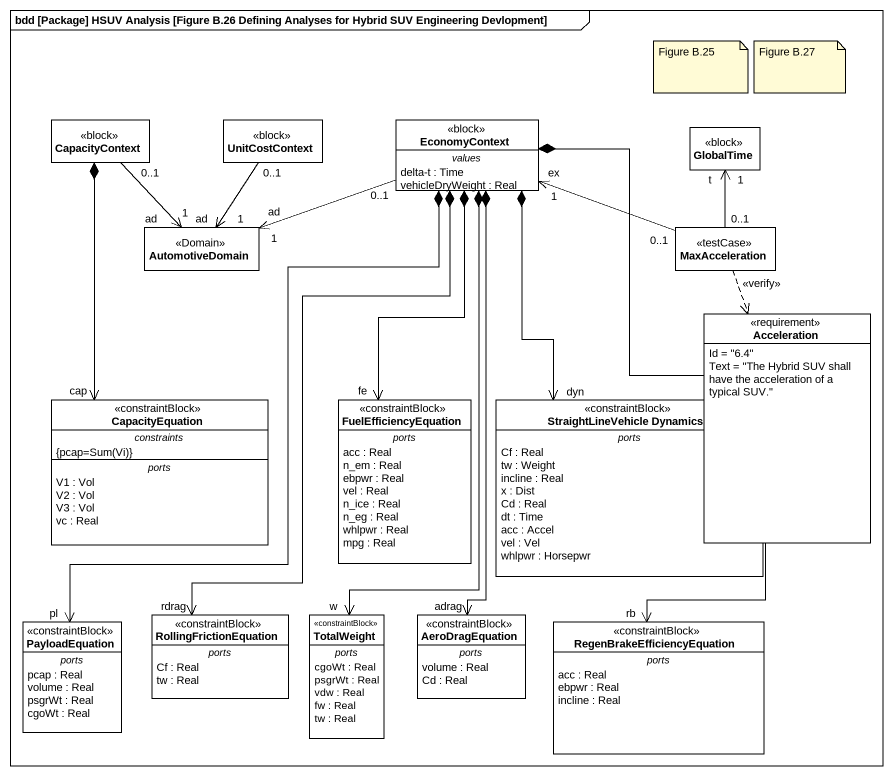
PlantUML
@startuml
mainframe bdd [Package] HSUV Analysis [Figure B.26 Defining Analyses for Hybrid SUV Engineering Devlopment]
hide circle
hide empty members
class CapacityContext <<block>> #FFFFFF
class UnitCostContext <<block>> #FFFFFF
class EconomyContext <<block>> #FFFFFF {
  -- values --
  delta-t : Time
  vehicleDryWeight : Real
}
class GlobalTime <<block>> #FFFFFF
class AutomotiveDomain <<Domain>> #FFFFFF
class MaxAcceleration <<testCase>> #FFFFFF
class Acceleration <<requirement>> #FFFFFF {
  Id = "6.4"
  Text = "The Hybrid SUV shall have the acceleration of a typical SUV."
}
class CapacityEquation <<constraintBlock>> #FFFFFF {
  -- constraints --
  {field} {pcap=Sum(Vi)}
  -- ports --
  V1 : Vol
  V2 : Vol
  V3 : Vol
  vc : Real
}
class FuelEfficiencyEquation <<constraintBlock>> #FFFFFF {
  -- ports --
  acc : Real
  n_em : Real
  ebpwr : Real
  vel : Real
  n_ice : Real
  n_eg : Real
  whlpwr : Real
  mpg : Real
}
class "StraightLineVehicle Dynamics" as StraightLineVehicle_Dynamics <<constraintBlock>> #FFFFFF {
  -- ports --
  Cf : Real
  tw : Weight
  incline : Real
  x : Dist
  Cd : Real
  dt : Time
  acc : Accel
  vel : Vel
  whlpwr : Horsepwr
}
class PayloadEquation <<constraintBlock>> #FFFFFF {
  -- ports --
  pcap : Real
  volume : Real
  psgrWt : Real
  cgoWt : Real
}
class RollingFrictionEquation <<constraintBlock>> #FFFFFF {
  -- ports --
  Cf : Real
  tw : Real
}
class TotalWeight <<constraintBlock>> #FFFFFF {
  -- ports --
  cgoWt : Real
  psgrWt : Real
  vdw : Real
  fw : Real
  tw : Real
}
class AeroDragEquation <<constraintBlock>> #FFFFFF {
  -- ports --
  volume : Real
  Cd : Real
}
class RegenBrakeEfficiencyEquation <<constraintBlock>> #FFFFFF {
  -- ports --
  acc : Real
  ebpwr : Real
  incline : Real
}
CapacityContext "0..1" --> "ad\n1" AutomotiveDomain
CapacityContext *--> "cap" CapacityEquation
UnitCostContext "0..1" --> "ad\n1" AutomotiveDomain
EconomyContext "0..1" -left-> "ad\n1" AutomotiveDomain
EconomyContext *--> "fe" FuelEfficiencyEquation
EconomyContext *--> "dyn" StraightLineVehicle_Dynamics
EconomyContext *--> "pl" PayloadEquation
EconomyContext *--> "rdrag" RollingFrictionEquation
EconomyContext *--> "w" TotalWeight
EconomyContext *--> "adrag" AeroDragEquation
EconomyContext *--> "rb" RegenBrakeEfficiencyEquation
MaxAcceleration "0..1" -left-> "ex\n1" EconomyContext
MaxAcceleration "0..1" -up-> "t\n1" GlobalTime
MaxAcceleration ..> Acceleration : <<verify>>
note as N1
  Figure B.25
end note
note as N2
  Figure B.27
end note
@enduml
